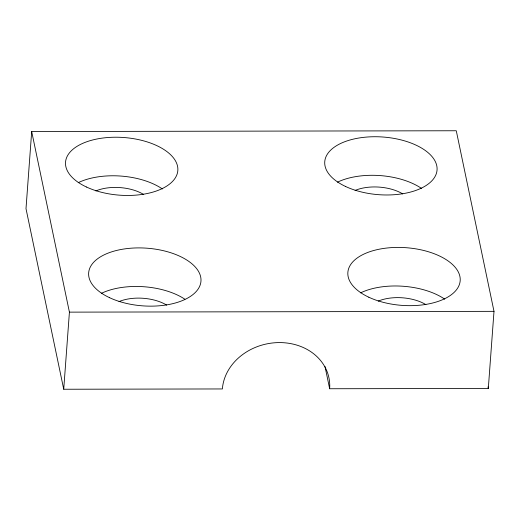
<?xml version="1.0" encoding="UTF-8"?>
<svg xmlns="http://www.w3.org/2000/svg" width="520" height="520" viewBox="0 0 520 520"><rect width="100%" height="100%" fill="white"/><g stroke="black" fill="none" stroke-linecap="round" stroke-linejoin="round"><path stroke-width="0.78" d="M31.688 131.553L26 208.656L63.726 389.246L222.385 388.947A54.054 45.89 -11.8 0 1 279.435 342.582A54.054 45.89 -11.8 0 1 329.647 388.746L488.312 388.447L494 311.344L456.274 130.754L31.688 131.553L69.42 312.137L63.726 389.246M69.42 312.137L494 311.344M487.981 386.867L488.312 388.447M325.019 366.568L329.647 388.746M355.108 190.437A33.787 17.349 4.2 0 1 402.76 193.928M378.228 301.119A33.787 17.349 4.2 0 1 425.88 304.616M95.888 190.918A33.787 17.349 4.2 0 1 143.54 194.415M119.009 301.6A33.787 17.349 4.2 0 1 166.66 305.097M337.467 182.175A56.309 28.912 4.2 0 1 421.597 188.474M78.247 182.663A56.309 28.912 4.2 0 1 162.376 188.955M101.374 293.345A56.309 28.912 4.2 0 1 184.873 299.214M360.594 292.858A56.309 28.912 4.2 0 1 444.724 299.156M345.69 186.531A56.309 28.912 4.2 0 0 436.429 173.303A56.309 28.912 4.2 0 0 360.555 137.755A56.309 28.912 4.2 0 0 345.69 186.531M86.476 187.018A56.309 28.912 4.2 0 0 177.209 173.784A56.309 28.912 4.2 0 0 101.335 138.242A56.309 28.912 4.2 0 0 86.476 187.018M109.597 297.7A56.309 28.912 4.2 0 0 200.337 284.472A56.309 28.912 4.2 0 0 124.462 248.924A56.309 28.912 4.2 0 0 109.597 297.7M368.817 297.219A56.309 28.912 4.2 0 0 459.557 283.985A56.309 28.912 4.2 0 0 383.682 248.436A56.309 28.912 4.2 0 0 368.817 297.219"/></g></svg>
